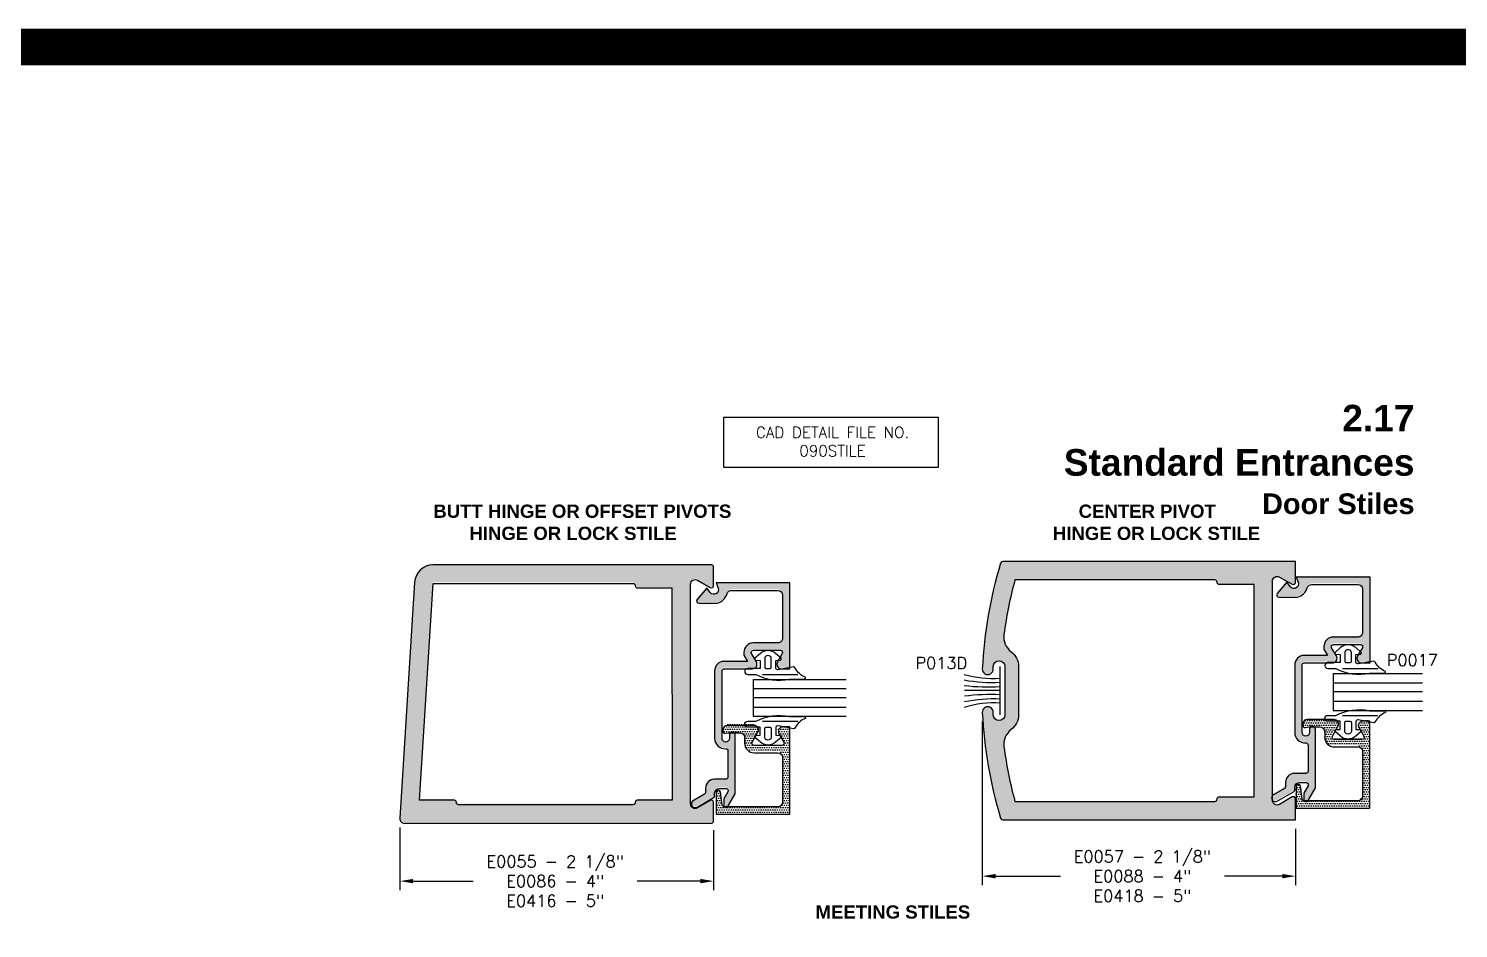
# Model space of a CAD drawing. Extents: x 0 to 130, y 0 to 90.
# Drawn here: x 93.2 to 102.88, y 38.91 to 45 of the extents above; entities that cross this region are included whole.
import ezdxf

# ---------------------------------------------------------------- set-up
doc = ezdxf.new("R2010")
doc.units = 0
doc.header["$MEASUREMENT"] = 0
doc.header["$PDMODE"] = 3
doc.layers.get('DEFPOINTS').update_dxf_attribs({"linetype": 'CONTINUOUS'})
for name, color, linetype in [('R-ANNO-DIMS', 3, 'CONTINUOUS'), ('R-ANNO-TEXT', 6, 'CONTINUOUS'), ('R-DET1', 4, 'CONTINUOUS'), ('R-DET2', 2, 'CONTINUOUS'), ('R-OTLN', 1, 'CONTINUOUS'), ('R-PAT1', 5, 'CONTINUOUS'), ('TITLE', 7, 'CONTINUOUS')]:
    doc.layers.add(name, color=color, linetype=linetype)
doc.styles.get("Standard").update_dxf_attribs({"font": 'simplex'})
doc.dimstyles.new('1X', dxfattribs={"dimscale": 0, "dimtxt": 0.08, "dimasz": 0.09, "dimexe": 0.062, "dimexo": 0.062, "dimgap": 0.045, "dimtad": 0, "dimdec": 4, "dimzin": 4, "dimtxsty": 'STANDARD', "dimcen": 0, "dimazin": 3, "dimtp": 0.02, "dimtfac": 1, "dimtdec": 4, "dimtofl": 0, "dimtmove": 0, "dimatfit": 3, "dimtolj": 1, "dimtzin": 4})
pattern_1 = [(180, (104.8861243699953, 36.9563411973424), (-0.0078125, 0.015625), [0, -0.015625])]
pattern_2 = [(180, (94.49018238505411, 31.89791438324506), (-0.007812500000000002, -0.015625), [0, -0.015625])]

# ---------------------------------------------------------------- blocks, each defined once
blk = doc.blocks.new('*D125')
at = {"layer": 'DEFPOINTS', "color": 0}
for p in [(95.71446079257349, 39.652494461782), (97.8393993457526, 39.634560591782), (97.8393993457526, 39.22710082978422)]:
    blk.add_point(p, dxfattribs=at)
at = {"layer": 'R-ANNO-DIMS', "color": 0}
for p, q in [((95.71446079257349, 39.590494461782), (95.71446079257349, 39.16510082978422)), ((97.8393993457526, 39.572560591782), (97.8393993457526, 39.16510082978422)), ((95.8044607925735, 39.22710082978422), (96.21097313852994, 39.22710082978422)), ((97.7493993457526, 39.22710082978422), (97.3219255194823, 39.22710082978422))]:
    blk.add_line(p, q, dxfattribs=at)
for points in [[(95.8044607925735, 39.24210082978422), (95.8044607925735, 39.21210082978422), (95.71446079257349, 39.22710082978422)], [(97.7493993457526, 39.24210082978422), (97.7493993457526, 39.21210082978422), (97.8393993457526, 39.22710082978422)]]:
    blk.add_solid(points, dxfattribs=at)
at = {"layer": 'R-ANNO-DIMS', "color": 0, "insert": (96.76644932900612, 39.22710082978422), "char_height": 0.08, "attachment_point": 5}
blk.add_mtext('\\A1;E0055 - 2 1/8"\\PE0086 - 4"\\PE0416 - 5"', dxfattribs=at)
blk = doc.blocks.new('*D127')
at = {"layer": 'DEFPOINTS', "color": 0}
for p in [(99.65928296758786, 40.37147196548702), (101.7806779675878, 39.64266796548701), (101.7806779675878, 39.26070995151049)]:
    blk.add_point(p, dxfattribs=at)
at = {"layer": 'R-ANNO-DIMS', "color": 0}
for p, q in [((99.65928296758786, 40.30947196548702), (99.65928296758786, 39.19870995151049)), ((101.7806779675878, 39.58066796548702), (101.7806779675878, 39.19870995151049)), ((99.74928296758786, 39.26070995151049), (100.1882625948545, 39.26070995151049)), ((101.6906779675878, 39.26070995151049), (101.2992149758068, 39.26070995151049))]:
    blk.add_line(p, q, dxfattribs=at)
for points in [[(99.74928296758786, 39.27570995151049), (99.74928296758786, 39.24570995151049), (99.65928296758786, 39.26070995151049)], [(101.6906779675878, 39.27570995151049), (101.6906779675878, 39.24570995151049), (101.7806779675878, 39.26070995151049)]]:
    blk.add_solid(points, dxfattribs=at)
at = {"layer": 'R-ANNO-DIMS', "color": 0, "insert": (100.7437387853307, 39.26070995151049), "char_height": 0.08, "attachment_point": 5}
blk.add_mtext('\\A1;E0057 - 2 1/8"\\PE0088 - 4"\\PE0418 - 5"', dxfattribs=at)

msp = doc.modelspace()

# ---------------------------------------------------------------- hatches: boundary and pattern name
at = {"layer": 'R-PAT1'}
h = msp.add_hatch(dxfattribs=at)
h.set_pattern_fill('DOTS', color=256, scale=0.25, angle=270, style=0)
h.set_pattern_definition([(270, (94.49018238505411, 31.89791438324506), (0.015625, -0.007812500000000003), [0, -0.015625])])
edge = h.paths.add_edge_path(flags=16)
edge.add_line((97.30682024804902, 39.76770387515927), (97.30682024804902, 39.76670397515927))
edge.add_arc((97.29182024804902, 39.76670397515927), 0.01500000000000057, 270, 360, ccw=False)
edge.add_line((97.29182024804902, 39.75170397515927), (96.11081604804902, 39.75170407515927))
edge.add_arc((96.11081604804902, 39.76670407515927), 0.01500000000000012, 180, 270, ccw=False)
edge.add_line((96.09581604804902, 39.76670407515927), (96.09581604804902, 39.76770407515927))
edge.add_arc((96.08081604804902, 39.76770407515927), 0.01500000000000057, 360, 450)
edge.add_line((96.08081604804902, 39.78270407515927), (95.84581604804902, 39.78270407515927))
edge.add_line((95.84581604804902, 39.78270407515927), (95.93762854804902, 41.25170407515927))
edge.add_line((95.93762854804902, 41.25170407515927), (97.29182024804902, 41.25170407515927))
edge.add_arc((97.29182024804902, 41.23670407515927), 0.01499999999999968, 360, 450, ccw=False)
edge.add_line((97.30682024804902, 41.23670407515927), (97.30682024804902, 41.23570407515927))
edge.add_arc((97.32182024804902, 41.23570407515928), 0.01500000000000057, 540, 630)
edge.add_line((97.32182024804902, 41.22070407515928), (97.55488224804903, 41.22070407515928))
edge.add_line((97.55488224804903, 41.22070407515928), (97.55682024804902, 39.78270417515927))
edge.add_line((97.55682024804902, 39.78270417515927), (97.32182024804902, 39.78270387515927))
edge.add_arc((97.32182024804902, 39.76770387515927), 0.01500000000000012, 450, 540)
edge = h.paths.add_edge_path()
edge.add_line((97.72831924804902, 41.27294307515928), (97.81520124804902, 41.22278307515928))
edge.add_arc((97.82281924804903, 41.23570407515928), 0.01499953882624471, 239.4771277513792, 360)
edge.add_line((97.83781878687526, 41.23570407515928), (97.83781924804902, 41.36170407515927))
edge.add_arc((97.82281924804903, 41.36170407515927), 0.01500000000000057, 360, 450)
edge.add_line((97.82281924804903, 41.37670407515927), (95.93762874804904, 41.37670407515927))
edge.add_arc((95.93762874804902, 41.25170407515927), 0.125, 450.0000000000008, 536.4237960050111)
edge.add_line((95.8128721579958, 41.25950107703753), (95.71288069804903, 39.65963781515927))
edge.add_arc((95.7438203300054, 39.65770407515927), 0.03100000283845855, 536.4236416395056, 630.0000273207537)
edge.add_line((95.74382034478737, 39.62670407232082), (97.82281924804903, 39.62670394198017))
edge.add_arc((97.82281924804903, 39.64170394515927), 0.01500000317910022, 270, 360)
edge.add_line((97.83781925122813, 39.64170394515927), (97.83781924804903, 39.76770527515927))
edge.add_arc((97.82281924804903, 39.76770527515927), 0.01500000000000057, 360, 480.5215142842665)
edge.add_line((97.81520132007856, 39.78062685298231), (97.7283192859452, 39.73046630952136))
edge.add_arc((97.71281924804902, 39.75731307515927), 0.03100000000000029, 180, 300.00008087717924, ccw=False)
edge.add_line((97.68181924804902, 39.75731307515927), (97.68181906403345, 41.24609607515927))
edge.add_arc((97.71281924804902, 41.24609607515927), 0.03100018401558025, 60.00019635949661, 180.0000000000033, ccw=False)
h = msp.add_hatch(dxfattribs=at)
h.set_pattern_fill('DOTS', color=256, scale=0.25, style=0)
h.set_pattern_definition([(0, (96.29385123720246, 35.68090792882032), (0.0078125, 0.015625), [0, -0.015625])])
edge = h.paths.add_edge_path()
edge.add_arc((101.7656779675878, 39.78416776890167), 0.01499999999999702, 359.9999999999966, 480.0007277808227)
edge.add_line((101.7581778025824, 39.7971580546911), (101.6711778755806, 39.74692892826416))
edge.add_arc((101.6556779675878, 39.77377576890168), 0.03099999999999921, 180, 299.99980364050685, ccw=False)
edge.add_line((101.6246779675879, 39.77377576890168), (101.6246779675879, 40.51766676890168))
edge.add_line((101.6246779675879, 40.51766676890168), (101.6246677835723, 41.26028076890168))
edge.add_arc((101.6556679675879, 41.26028076890168), 0.03100018401558025, 60.00019635949673, 180.0000000000033, ccw=False)
edge.add_line((101.6711679675878, 41.28712776890168), (101.7581779675878, 41.23817676890168))
edge.add_arc((101.7656779675878, 41.25116676890168), 0.0149996699963703, 239.9992722191722, 360)
edge.add_line((101.7806776375842, 41.25116676890168), (101.7806779675878, 41.39266776890167))
edge.add_line((101.7806779675878, 41.39266776890168), (99.79724096758784, 41.39266796548702))
edge.add_arc((99.79724096758785, 41.37766796548702), 0.01499999999999702, 90.00000000000337, 163.2575835362177)
edge.add_arc((102.6556464530573, 40.51767673589917), 2.999973506459001, 163.2553630678329, 177.1718103357144)
edge.add_arc((99.69647796758785, 40.66386296548702), 0.03719633983337486, 177.1707481326785, 360.001540416175)
edge.add_line((99.73367430740778, 40.66386396552304), (99.73367196758784, 40.68166796548702))
edge.add_arc((99.77267196758784, 40.68166796548702), 0.03900000000000148, 0, 180, ccw=False)
edge.add_line((99.81167196758784, 40.68166796548702), (99.81167096758784, 40.35366796548702))
edge.add_arc((99.77267196758785, 40.35366796548702), 0.03899900000000045, -180, 0, ccw=False)
edge.add_line((99.73367296758785, 40.35366796548702), (99.73367296758786, 40.37147196548702))
edge.add_arc((99.69647796758785, 40.37147196548702), 0.03719499999999965, 0, 182.8277133821911)
edge.add_arc((102.6555205177308, 40.517632691461), 2.999845126385714, 182.8278027541062, 196.7448451747352)
edge.add_arc((99.79724096758785, 39.65766796548702), 0.01499985123259668, 196.7424164637867, 269.9999999999966)
edge.add_line((99.79724096758785, 39.64266811425442), (101.7806779675878, 39.64266796548701))
edge.add_line((101.7806779675878, 39.64266796548701), (101.7806779675878, 39.78416776890167))
edge = h.paths.add_edge_path(flags=16)
edge.add_line((101.2645382519724, 39.79866726890168), (101.4996769675878, 39.79866726890168))
edge.add_line((101.4996769675878, 39.79866726890168), (101.4996769675878, 41.23666676890169))
edge.add_line((101.4996769675878, 41.23666676890168), (101.2646789675879, 41.23666776890168))
edge.add_arc((101.2646789675879, 41.25166776890168), 0.01500000000000057, 180.0000000000068, 270.00000000000335, ccw=False)
edge.add_arc((101.2346562100134, 41.2526142414703), 0.01505254315604164, 356.3949825433462, 449.917182258775)
edge.add_line((101.2346779675879, 41.26766676890168), (99.88022150803997, 41.26766696548702))
edge.add_arc((102.6556023483185, 40.51768340720891), 2.874928546289959, 164.8782893011662, 172.3967651904897)
edge.add_arc((99.92985096758785, 40.88153296548702), 0.1249999852879998, 172.3967846471184, 233.0790402872731)
edge.add_arc((99.7796628868652, 40.68166282395883), 0.1250090807409996, 0.000981532913385763, 53.07648676968438, ccw=False)
edge.add_line((99.90467196758784, 40.68166496548702), (99.90467161848336, 40.35366796548702))
edge.add_arc((99.77967196758786, 40.35366796548702), 0.1249996508955125, 306.92160150869324, 359.9999999999992, ccw=False)
edge.add_arc((99.92985396507909, 40.15380156729292), 0.1250027680879235, 126.9216731330814, 187.6033069822302)
edge.add_arc((102.655607319305, 40.51765369350124), 2.874933625004138, 187.603284317058, 195.121748784402)
edge.add_line((99.88022207469804, 39.76766696548702), (101.2346779675879, 39.76766746890168))
edge.add_arc((101.2346779675879, 39.78266746890168), 0.01500000000000057, 270, 360)
edge.add_arc((101.2647001064965, 39.78361589506177), 0.01505204868352594, 90.0804655015105, 183.6125871828635, ccw=False)
h = msp.add_hatch(dxfattribs=at)
h.set_pattern_fill('DOTS', color=256, scale=0.25, style=0)
h.set_pattern_definition(pattern_1)
edge = h.paths.add_edge_path()
edge.add_arc((101.8937316754708, 40.26329855071967), 0.01999999999999966, 457.4232191139223, 540.0000000000013)
edge.add_line((101.8737316754709, 40.26329855071967), (101.8737318754709, 40.24129955071967))
edge.add_arc((101.8487318754708, 40.24129955071967), 0.02499999999999858, 180.0022918311794, 360, ccw=False)
edge.add_line((101.8237318754909, 40.24129855071967), (101.8237317754708, 40.47171825071967))
edge.add_line((101.8237317754708, 40.47171825071967), (101.8237315754708, 40.69821585071967))
edge.add_arc((101.8387315754708, 40.69821585071967), 0.01500000000000057, 450, 540, ccw=False)
edge.add_line((101.8387315754708, 40.71321585071967), (102.0292375754708, 40.71321733990935))
edge.add_arc((102.0292375754708, 40.74421735071967), 0.03100001081032078, 270, 389.9999884644394)
edge.add_line((102.0560843754708, 40.75971735071967), (102.0237526754708, 40.81571585071967))
edge.add_arc((102.0367429754708, 40.82321585071967), 0.01499992980283587, 90, 210.0001548077444, ccw=False)
edge.add_line((102.0367429754708, 40.8382157805225), (102.2187317154709, 40.83821585071966))
edge.add_arc((102.2187317154709, 40.82321585071967), 0.01500000000000012, 329.99994068583925, 450, ccw=False)
edge.add_line((102.2317220887634, 40.81571583727168), (102.1993907432303, 40.75971740397478))
edge.add_arc((102.2262376154709, 40.74421735071967), 0.03100010000000041, 509.9999930530543, 630)
edge.add_line((102.2262376154709, 40.71321725071967), (102.2837317754709, 40.71321905071967))
edge.add_line((102.2837317754708, 40.71321905071967), (102.2837317754708, 41.29421655071967))
edge.add_line((102.2837317754708, 41.29421655071967), (101.7837317754708, 41.29421655071967))
edge.add_line((101.7837317754708, 41.29421655071967), (101.7975177754708, 41.25972358071967))
edge.add_arc((101.7687316754708, 41.24821893071967), 0.03099994394886189, 217.4749083480024, 381.78460924861974, ccw=False)
edge.add_line((101.7441295042854, 41.22935813280984), (101.7201042754708, 41.26031152071967))
edge.add_line((101.7201042754708, 41.26031152071967), (101.6551170016279, 41.18286102876715))
edge.add_arc((101.6666067754709, 41.17321815071967), 0.0150000000000003, 499.9946948706503, 630)
edge.add_line((101.6666067754709, 41.15821815071967), (101.7921723890137, 41.15822149872378))
edge.add_arc((101.7687317637334, 41.24821877376142), 0.09299985176187059, 284.5988618965193, 343.6051380217338)
edge.add_arc((101.8876896754709, 41.21321908071967), 0.03100000016532889, 450, 523.6050192300917, ccw=False)
edge.add_line((101.8876896754709, 41.244219080885), (102.2027319254709, 41.24421908071967))
edge.add_arc((102.2027319254708, 41.21321908071967), 0.03099999999999969, 360.0000184825094, 450, ccw=False)
edge.add_line((102.2337319254708, 41.21321909071967), (102.2337319254708, 40.91921655071967))
edge.add_arc((102.2027319254708, 40.91921655071967), 0.03100000000000058, 269.9999630349812, 360, ccw=False)
edge.add_line((102.2027319054708, 40.88821655071968), (102.0367429754708, 40.88821584692675))
edge.add_arc((102.0367429754708, 40.82321585071967), 0.06499999620707664, 450.0000000000016, 540.2454029956555)
edge.add_line((101.9717435754709, 40.82293745071967), (101.9717429754709, 40.80579795071966))
edge.add_line((101.9717429754708, 40.80579795071966), (101.9963264754709, 40.76321835071967))
edge.add_line((101.9963264754709, 40.76321835071967), (101.8387318754709, 40.76321585071967))
edge.add_arc((101.8387318754709, 40.69821585071967), 0.06499999999999995, 450.0000000000016, 540)
edge.add_line((101.7737318754708, 40.69821585071967), (101.773731460512, 40.24129955071967))
edge.add_arc((101.8437316754708, 40.24129955071967), 0.07000021495888298, 180.0000000000004, 273.372319723711)
edge.add_arc((101.8487286865037, 40.15644317448753), 0.01500316588895599, 360.005255710304, 453.35993740398226, ccw=False)
edge.add_line((101.8637318523295, 40.15644455071967), (101.8637317754708, 39.97921755071967))
edge.add_arc((101.8487318754708, 39.97921755071967), 0.0149998999999994, 270, 360, ccw=False)
edge.add_line((101.8487318754708, 39.96421765071967), (101.7737317754708, 39.96421855071967))
edge.add_arc((101.7737317754708, 39.90221855071967), 0.06199999999999983, 450.0000000000016, 540)
edge.add_line((101.7117317754709, 39.90221855071967), (101.7117316754709, 39.87516055071967))
edge.add_arc((101.6967316754708, 39.87516055071967), 0.01500000000000057, 300.0007277808302, 360, ccw=False)
edge.add_line((101.7042318404763, 39.86217026493024), (101.629349451527, 39.81893624193005))
edge.add_arc((101.6417317754708, 39.79721855071967), 0.02499960115201775, 479.6895913246436, 660.3387913391537)
edge.add_line((101.6543593754708, 39.77564255071967), (101.7662318404763, 39.84022826493023))
edge.add_arc((101.7587316754708, 39.85321855071967), 0.0150000000000004, 300.0007277808302, 360)
edge.add_line((101.7737316754708, 39.85321855071967), (101.7737316754708, 39.87121655071967))
edge.add_arc((101.8047316754708, 39.87121655071967), 0.03100000000000058, 450, 540, ccw=False)
edge.add_line((101.8047316754708, 39.90221655071967), (101.8507309754709, 39.90221455071967))
edge.add_arc((101.8507309754709, 39.88721555071967), 0.01499899999999954, 330.0002271632789, 450, ccw=False)
edge.add_line((101.8637205202357, 39.87971610221987), (101.8357317754708, 39.83123455071967))
edge.add_line((101.8357317754708, 39.83123455071967), (101.8357316590655, 39.78721655071968))
edge.add_arc((101.8507316754709, 39.78721655071967), 0.01500001640532389, 540, 690.0000361788711)
edge.add_line((101.8637220754708, 39.77971655071967), (101.9137313754708, 39.86633755071966))
edge.add_line((101.9137313754708, 39.86633755071966), (101.9137312945475, 40.26329855071967))
edge.add_arc((101.8937316754708, 40.26329855071967), 0.0199996190766214, 359.9999999999975, 457.42321911392)
h = msp.add_hatch(dxfattribs=at)
h.set_pattern_fill('DOTS', color=256, scale=0.25, angle=180, style=0)
h.set_pattern_definition(pattern_2)
edge = h.paths.add_edge_path()
edge.add_arc((97.96481914804903, 40.22339307515928), 0.01999999999999966, 457.4232191139223, 540.0000000000013)
edge.add_line((97.94481914804902, 40.22339307515927), (97.94481934804902, 40.20139407515927))
edge.add_arc((97.91981934804903, 40.20139407515927), 0.02499999999999858, 180.0022918311794, 360, ccw=False)
edge.add_line((97.89481934806902, 40.20139307515927), (97.89481924804902, 40.43181277515927))
edge.add_line((97.89481924804903, 40.43181277515927), (97.89481904804903, 40.65831037515927))
edge.add_arc((97.90981904804903, 40.65831037515927), 0.01500000000000057, 450, 540, ccw=False)
edge.add_line((97.90981904804903, 40.67331037515928), (98.10032504804903, 40.67331186434895))
edge.add_arc((98.10032504804903, 40.70431187515928), 0.03100001081032078, 270, 389.9999884644394)
edge.add_line((98.12717184804902, 40.71981187515927), (98.09484014804902, 40.77581037515927))
edge.add_arc((98.10783044804901, 40.78331037515927), 0.01499992980283587, 90, 210.0001548077444, ccw=False)
edge.add_line((98.10783044804901, 40.79831030496211), (98.28981918804902, 40.79831037515928))
edge.add_arc((98.28981918804902, 40.78331037515927), 0.01500000000000012, 329.99994068583925, 450, ccw=False)
edge.add_line((98.30280956134158, 40.77581036171128), (98.2704782158085, 40.71981192841437))
edge.add_arc((98.29732508804902, 40.70431187515928), 0.03100010000000041, 509.9999930530543, 630)
edge.add_line((98.29732508804902, 40.67331177515928), (98.35481924804903, 40.67331357515928))
edge.add_line((98.35481924804903, 40.67331357515927), (98.35481924804903, 41.25431107515926))
edge.add_line((98.35481924804903, 41.25431107515927), (97.85481924804903, 41.25431107515927))
edge.add_line((97.85481924804903, 41.25431107515927), (97.86860524804902, 41.21981810515928))
edge.add_arc((97.83981914804902, 41.20831345515927), 0.03099994394886189, 217.4749083480024, 381.78460924861974, ccw=False)
edge.add_line((97.81521697686361, 41.18945265724943), (97.79119174804903, 41.22040604515927))
edge.add_line((97.79119174804902, 41.22040604515927), (97.7262044742061, 41.14295555320675))
edge.add_arc((97.73769424804902, 41.13331267515927), 0.0150000000000003, 499.9946948706503, 630)
edge.add_line((97.73769424804902, 41.11831267515927), (97.86325986159186, 41.11831602316339))
edge.add_arc((97.83981923631156, 41.20831329820102), 0.09299985176187059, 284.5988618965193, 343.6051380217338)
edge.add_arc((97.95877714804902, 41.17331360515927), 0.03100000016532889, 450, 523.6050192300917, ccw=False)
edge.add_line((97.95877714804902, 41.2043136053246), (98.27381939804903, 41.20431360515927))
edge.add_arc((98.27381939804903, 41.17331360515927), 0.03099999999999969, 360.0000184825094, 450, ccw=False)
edge.add_line((98.30481939804902, 41.17331361515927), (98.30481939804902, 40.87931107515927))
edge.add_arc((98.27381939804903, 40.87931107515927), 0.03100000000000058, 269.9999630349812, 360, ccw=False)
edge.add_line((98.27381937804901, 40.84831107515927), (98.10783044804901, 40.84831037136635))
edge.add_arc((98.10783044804901, 40.78331037515927), 0.06499999620707664, 450.0000000000016, 540.2454029956555)
edge.add_line((98.04283104804902, 40.78303197515928), (98.04283044804903, 40.76589247515928))
edge.add_line((98.04283044804902, 40.76589247515928), (98.06741394804902, 40.72331287515928))
edge.add_line((98.06741394804902, 40.72331287515927), (97.90981934804903, 40.72331037515927))
edge.add_arc((97.90981934804903, 40.65831037515927), 0.06499999999999995, 450.0000000000016, 540)
edge.add_line((97.84481934804901, 40.65831037515927), (97.84481893309012, 40.20139407515927))
edge.add_arc((97.91481914804902, 40.20139407515927), 0.07000021495888298, 180.0000000000004, 273.372319723711)
edge.add_arc((97.91981615908183, 40.11653769892713), 0.01500316588895599, 360.005255710304, 453.35993740398226, ccw=False)
edge.add_line((97.93481932490766, 40.11653907515927), (97.93481924804901, 39.93931207515927))
edge.add_arc((97.91981934804903, 39.93931207515927), 0.0149998999999994, 270, 360, ccw=False)
edge.add_line((97.91981934804903, 39.92431217515927), (97.84481924804902, 39.92431307515928))
edge.add_arc((97.84481924804902, 39.86231307515928), 0.06199999999999983, 450.0000000000016, 540)
edge.add_line((97.78281924804902, 39.86231307515928), (97.78281914804903, 39.83525507515928))
edge.add_arc((97.76781914804903, 39.83525507515927), 0.01500000000000057, 300.0007277808302, 360, ccw=False)
edge.add_line((97.77531931305447, 39.82226478936984), (97.70043692410518, 39.77903076636965))
edge.add_arc((97.71281924804902, 39.75731307515927), 0.02499960115201775, 479.6895913246436, 660.3387913391537)
edge.add_line((97.72544684804902, 39.73573707515928), (97.83731931305446, 39.80032278936984))
edge.add_arc((97.82981914804903, 39.81331307515927), 0.0150000000000004, 300.0007277808302, 360)
edge.add_line((97.84481914804903, 39.81331307515927), (97.84481914804903, 39.83131107515928))
edge.add_arc((97.87581914804902, 39.83131107515928), 0.03100000000000058, 450, 540, ccw=False)
edge.add_line((97.87581914804902, 39.86231107515927), (97.92181844804902, 39.86230907515927))
edge.add_arc((97.92181844804902, 39.84731007515927), 0.01499899999999954, 330.00022716327885, 450, ccw=False)
edge.add_line((97.9348079928139, 39.83981062665948), (97.90681924804902, 39.79132907515927))
edge.add_line((97.90681924804903, 39.79132907515927), (97.90681913164372, 39.74731107515927))
edge.add_arc((97.92181914804902, 39.74731107515927), 0.01500001640532389, 540, 690.0000361788711)
edge.add_line((97.93480954804903, 39.73981107515927), (97.98481884804903, 39.82643207515927))
edge.add_line((97.98481884804903, 39.82643207515927), (97.98481876712566, 40.22339307515928))
edge.add_arc((97.96481914804903, 40.22339307515928), 0.0199996190766214, 359.9999999999975, 457.42321911392)
h = msp.add_hatch(dxfattribs=at)
h.set_pattern_fill('DOTS', color=256, scale=0.25, angle=180, style=0)
h.set_pattern_definition(pattern_2)
edge = h.paths.add_edge_path()
edge.add_line((97.89496564804902, 39.75117907515927), (97.88444824604039, 39.83683506263446))
edge.add_arc((97.86956014804903, 39.83500707515927), 0.01499990000000072, 366.9998441811607, 540)
edge.add_line((97.85456024804903, 39.83500707515927), (97.85456034804902, 39.68800807515927))
edge.add_line((97.85456034804902, 39.68800807515927), (98.35456032544901, 39.68800807515927))
edge.add_line((98.35456032544903, 39.68800807515927), (98.35456032544903, 40.27900747515928))
edge.add_line((98.35456032544903, 40.27900747515928), (98.30725378804902, 40.27900906864909))
edge.add_arc((98.30725378804902, 40.24800907515927), 0.03099999348981219, 450, 570.000006946947)
edge.add_line((98.28040700804902, 40.23250907515927), (98.31273875804902, 40.17650707515926))
edge.add_arc((98.29974836804902, 40.16900707515927), 0.01500000774506842, 270.00003819718336, 389.9999829196895, ccw=False)
edge.add_line((98.29974837804903, 40.15400706741421), (98.11259884804903, 40.15400707515928))
edge.add_arc((98.11259884804903, 40.16900707515927), 0.01500000000000012, 150.0000361788685, 270, ccw=False)
edge.add_line((98.09960846225646, 40.17650706695662), (98.13771365208346, 40.24250713056642))
edge.add_arc((98.11086694804902, 40.25800747515927), 0.03100010000000078, 329.9993712869305, 450)
edge.add_line((98.11086694804902, 40.28900757515927), (97.93056054804902, 40.28900747515927))
edge.add_arc((97.93056054804902, 40.25800747515927), 0.03100000000000014, 450, 540)
edge.add_line((97.89956054804902, 40.25800747515927), (97.89956043390484, 40.25062207515927))
edge.add_arc((97.91456024804901, 40.25062207515927), 0.01499981414418095, 180.0000000000034, 278.0502612881459)
edge.add_line((97.91666084804902, 40.23577007515928), (97.93956034804901, 40.23900607515928))
edge.add_line((97.93956034804901, 40.23900607515927), (98.01659914804901, 40.23900807515928))
edge.add_arc((98.01659914804902, 40.20800807515927), 0.03099999999999925, 359.9999999999992, 450, ccw=False)
edge.add_line((98.04759914804902, 40.20800807515927), (98.04759895342336, 40.16919607572518))
edge.add_arc((98.11259884804903, 40.16900707515927), 0.06500016940408705, 539.8334012032434, 630.1308104447163)
edge.add_line((98.11274724804903, 40.10400707515927), (98.27356047804903, 40.10400607515928))
edge.add_arc((98.27356047804902, 40.07300607515927), 0.03099999999999925, 359.9999999999992, 450, ccw=False)
edge.add_line((98.30456047804901, 40.07300607515927), (98.30456047804901, 39.76900907515927))
edge.add_arc((98.27356047804902, 39.76900907515927), 0.03100000000000058, 270, 360, ccw=False)
edge.add_line((98.27356047804902, 39.73800907515927), (97.90985384804902, 39.73800607515927))
edge.add_arc((97.90985384804902, 39.75300607515928), 0.01500000000000012, 186.9998441811619, 270, ccw=False)
h = msp.add_hatch(dxfattribs=at)
h.set_pattern_fill('DOTS', color=256, scale=0.25, style=0)
h.set_pattern_definition(pattern_1)
edge = h.paths.add_edge_path()
edge.add_line((101.8238781754709, 39.79108455071967), (101.8133607734622, 39.87674053819487))
edge.add_arc((101.7984726754708, 39.87491255071967), 0.01499990000000072, 366.9998441811607, 540)
edge.add_line((101.7834727754709, 39.87491255071967), (101.7834728754708, 39.72791355071968))
edge.add_line((101.7834728754708, 39.72791355071967), (102.2834728528708, 39.72791355071967))
edge.add_line((102.2834728528708, 39.72791355071967), (102.2834728528708, 40.31891295071966))
edge.add_line((102.2834728528708, 40.31891295071966), (102.2361663154709, 40.31891454420948))
edge.add_arc((102.2361663154709, 40.28791455071967), 0.03099999348981219, 450, 570.000006946947)
edge.add_line((102.2093195354709, 40.27241455071967), (102.2416512854709, 40.21641255071967))
edge.add_arc((102.2286608954709, 40.20891255071967), 0.01500000774506842, 270.00003819718336, 389.9999829196895, ccw=False)
edge.add_line((102.2286609054708, 40.1939125429746), (102.0415113754708, 40.19391255071967))
edge.add_arc((102.0415113754708, 40.20891255071967), 0.01500000000000012, 150.0000361788685, 270, ccw=False)
edge.add_line((102.0285209896783, 40.21641254251701), (102.0666261795053, 40.28241260612681))
edge.add_arc((102.0397794754709, 40.29791295071967), 0.03100010000000078, 329.9993712869305, 450)
edge.add_line((102.0397794754709, 40.32891305071967), (101.8594730754708, 40.32891295071967))
edge.add_arc((101.8594730754708, 40.29791295071967), 0.03100000000000014, 450, 540)
edge.add_line((101.8284730754709, 40.29791295071967), (101.8284729613267, 40.29052755071967))
edge.add_arc((101.8434727754708, 40.29052755071967), 0.01499981414418095, 180.0000000000034, 278.0502612881459)
edge.add_line((101.8455733754708, 40.27567555071967), (101.8684728754708, 40.27891155071967))
edge.add_line((101.8684728754708, 40.27891155071967), (101.9455116754708, 40.27891355071966))
edge.add_arc((101.9455116754709, 40.24791355071967), 0.03099999999999925, 359.9999999999992, 450, ccw=False)
edge.add_line((101.9765116754708, 40.24791355071967), (101.9765114808452, 40.20910155128558))
edge.add_arc((102.0415113754708, 40.20891255071967), 0.06500016940408705, 539.8334012032434, 630.1308104447163)
edge.add_line((102.0416597754708, 40.14391255071967), (102.2024730054708, 40.14391155071967))
edge.add_arc((102.2024730054708, 40.11291155071967), 0.03099999999999925, 359.9999999999992, 450, ccw=False)
edge.add_line((102.2334730054708, 40.11291155071967), (102.2334730054708, 39.80891455071967))
edge.add_arc((102.2024730054708, 39.80891455071966), 0.03100000000000058, 270, 360, ccw=False)
edge.add_line((102.2024730054708, 39.77791455071967), (101.8387663754709, 39.77791155071967))
edge.add_arc((101.8387663754709, 39.79291155071967), 0.01500000000000012, 186.9998441811619, 270, ccw=False)

# ---------------------------------------------------------------- linework, layer by layer
at = {"layer": 'R-ANNO-TEXT'}
msp.add_lwpolyline([(97.90835400959122, 42.37093124502209), (99.35983395258646, 42.37093124502209), (99.35983395258646, 42.02886840551815), (97.90835400959122, 42.02886840551815)], close=True, dxfattribs=at)
at = {"layer": 'R-DET1'}
for points in [[(101.892727820781, 40.27598757507321, 0.3767558748450491), (101.8753117699953, 40.25615519734239), (101.8753119699953, 40.23415619734239, -0.9999800002000091), (101.8253119700153, 40.2341551973424), (101.8253118699953, 40.46457489734239), (101.8253116699953, 40.6910724973424, -0.414213562373095), (101.8403116699953, 40.7060724973424), (102.0308176699953, 40.70607398653208, 0.5773502020784552), (102.0576644699953, 40.7525739973424), (102.0253327699953, 40.8085724973424, -0.5773511698249313), (102.0383230699953, 40.83107242714523), (102.2203118099953, 40.8310724973424, -0.57735061426548), (102.2333021832879, 40.8085724838944), (102.2009708377548, 40.7525740505975, 0.5773503096053207), (102.2278177099953, 40.70607389734239), (102.2853118699953, 40.7060756973424), (102.2853118699953, 41.28707319734239), (101.7853118699953, 41.28707319734239), (101.7990978699953, 41.25258022734239, -0.871661996115411), (101.7457095988099, 41.22221477943256), (101.7216843699953, 41.25316816734239), (101.6566970961524, 41.17571767538988, 0.6371028040913633), (101.6681868699953, 41.1510747973424), (101.7937524835382, 41.15107814534652, 0.2633073115942851), (101.8595302699953, 41.2148257073424, -0.33268004853194), (101.8892697699953, 41.23707572750772), (102.2043120199953, 41.23707572734239, -0.4142134678914144), (102.2353120199953, 41.2060757373424), (102.2353120199953, 40.91207319734239, -0.414213751336475), (102.2043119999953, 40.8810731973424), (102.0383230699953, 40.88107249354947, 0.4154686075962968), (101.9733236699953, 40.8157940973424), (101.9733230699953, 40.79865459734239), (101.9979065699953, 40.7560749973424), (101.8403119699953, 40.75607249734239, 0.414213562373095), (101.7753119699953, 40.6910724973424), (101.7753115550364, 40.23415619734239, 0.4315596713057824), (101.8494294699953, 40.16427719734239, -0.4314683805151897), (101.865311946854, 40.1493011973424), (101.8653118699953, 39.97207419734239, -0.414213562373095), (101.8503119699953, 39.95707429734239), (101.7753118699953, 39.9570751973424, 0.414213562373095), (101.7133118699953, 39.89507519734239), (101.7133117699953, 39.8680171973424, -0.2679457888973785), (101.7058119350008, 39.85502691155297), (101.6309295460515, 39.81179288855278, 1.005681447737971), (101.6559394699953, 39.76849919734239), (101.7678119350008, 39.83308491155296, 0.2679457888973763), (101.7753117699953, 39.84607519734239), (101.7753117699953, 39.86407319734239, -0.414213562373095), (101.8063117699953, 39.8950731973424), (101.8523110699953, 39.8950711973424, -0.5773489476079768), (101.8653006147602, 39.8725727488426), (101.8373118699953, 39.8240911973424), (101.83731175359, 39.7800731973424, 0.7673272387856588), (101.8653021699953, 39.7725731973424), (101.9153114699953, 39.85919419734239), (101.9153113890719, 40.25615519734239, 0.4526903691078097), (101.8927278699953, 40.2759871973424)], [(97.96381529335916, 40.23608209951281, 0.3767558748450491), (97.94639924257349, 40.216249721782), (97.9463994425735, 40.194250721782, -0.9999800002000091), (97.89639944259349, 40.194249721782), (97.89639934257349, 40.424669421782), (97.8963991425735, 40.651167021782, -0.414213562373095), (97.91139914257349, 40.666167021782), (98.10190514257349, 40.66616851097168, 0.5773502020784552), (98.1287519425735, 40.712668521782), (98.09642024257349, 40.768667021782, -0.5773511698249313), (98.1094105425735, 40.79116695158483), (98.2913992825735, 40.791167021782, -0.57735061426548), (98.30438965586605, 40.76866700833401), (98.27205831033297, 40.7126685750371, 0.5773503096053207), (98.29890518257349, 40.666168421782), (98.3563993425735, 40.666170221782), (98.3563993425735, 41.247167721782), (97.8563993425735, 41.247167721782), (97.87018534257349, 41.212674751782, -0.871661996115411), (97.81679707138807, 41.18230930387216), (97.7927718425735, 41.213262691782), (97.72778456873057, 41.13581219982947, 0.6371028040913633), (97.7392743425735, 41.111169321782), (97.86483995611633, 41.11117266978611, 0.2633073115942851), (97.9306177425735, 41.174920231782, -0.33268004853194), (97.9603572425735, 41.19717025194733), (98.27539949257348, 41.197170251782, -0.4142134678914144), (98.30639949257349, 41.166170261782), (98.30639949257349, 40.872167721782, -0.414213751336475), (98.2753994725735, 40.841167721782), (98.1094105425735, 40.84116701798908, 0.4154686075962968), (98.0444111425735, 40.775888621782), (98.0444105425735, 40.758749121782), (98.0689940425735, 40.716169521782), (97.9113994425735, 40.716167021782, 0.414213562373095), (97.8463994425735, 40.651167021782), (97.84639902761461, 40.194250721782, 0.4315596713057824), (97.9205169425735, 40.124371721782, -0.4314683805151897), (97.93639941943215, 40.109395721782), (97.9363993425735, 39.932168721782, -0.414213562373095), (97.92139944257349, 39.917168821782), (97.84639934257349, 39.917169721782, 0.414213562373095), (97.7843993425735, 39.855169721782), (97.7843992425735, 39.828111721782, -0.2679457888973785), (97.77689940757894, 39.81512143599257), (97.70201701862965, 39.77188741299238, 1.005681447737971), (97.7270269425735, 39.728593721782), (97.83889940757894, 39.79317943599257, 0.2679457888973763), (97.8463992425735, 39.806169721782), (97.84639924257348, 39.824167721782, -0.414213562373095), (97.87739924257349, 39.855167721782), (97.9233985425735, 39.855165721782, -0.5773489476079768), (97.93638808733837, 39.8326672732822), (97.90839934257349, 39.78418572178199), (97.90839922616817, 39.740167721782, 0.7673272387856588), (97.93638964257349, 39.732667721782), (97.98639894257349, 39.819288721782), (97.98639886165012, 40.216249721782, 0.4526903691078097), (97.9638153425735, 40.236081721782)], [(101.8254582699953, 39.7839411973424), (101.8149408679867, 39.86959718481759, 0.9407073484462662), (101.7850528699953, 39.8677691973424), (101.7850529699953, 39.7207701973424), (102.2850529473953, 39.7207701973424), (102.2850529473953, 40.31176959734239), (102.2377464099953, 40.31177119083221, 0.577350309605322), (102.2108996299953, 40.2652711973424), (102.2432313799953, 40.20926919734239, -0.5773499475982407), (102.2302409999953, 40.18676918959733), (102.0430914699953, 40.18676919734239, -0.5773500587095053), (102.0301010842028, 40.20926918913974), (102.0682062740298, 40.27526925274955, 0.5773539268997977), (102.0413595699953, 40.3217696973424), (101.8610531699953, 40.3217695973424, 0.414213562373095), (101.8300531699953, 40.2907695973424), (101.8300530558511, 40.2833841973424, 0.4559911351790257), (101.8471534699953, 40.2685321973424), (101.8700529699953, 40.2717681973424), (101.9470917699953, 40.27177019734239, -0.414213562373095), (101.9780917699953, 40.2407701973424), (101.9780915753697, 40.20195819790831, 0.4157347223605669), (102.0432398699953, 40.1367691973424), (102.2040530999953, 40.13676819734239, -0.414213562373095), (102.2350530999953, 40.1057681973424), (102.2350530999953, 39.80177119734239, -0.414213562373095), (102.2040530999953, 39.7707711973424), (101.8403464699953, 39.77076819734239, -0.3788668861742499), (101.8254582727493, 39.78394019768054)], [(97.8965457425735, 39.744035721782), (97.88602834056486, 39.82969170925719, 0.9407073484462662), (97.8561403425735, 39.82786372178199), (97.85614044257349, 39.680864721782), (98.35614041997349, 39.680864721782), (98.35614041997349, 40.271864121782), (98.3088338825735, 40.27186571527182, 0.577350309605322), (98.2819871025735, 40.225365721782), (98.31431885257349, 40.169363721782, -0.5773499475982407), (98.3013284725735, 40.14686371403693), (98.11417894257349, 40.146863721782, -0.5773500587095053), (98.10118855678093, 40.16936371357934), (98.13929374660793, 40.23536377718915, 0.5773539268997977), (98.11244704257349, 40.281864221782), (97.9321406425735, 40.281864121782, 0.414213562373095), (97.9011406425735, 40.250864121782), (97.90114052842931, 40.243478721782, 0.4559911351790257), (97.91824094257349, 40.228626721782), (97.9411404425735, 40.231862721782), (98.0181792425735, 40.231864721782, -0.414213562373095), (98.0491792425735, 40.200864721782), (98.04917904794785, 40.16205272234791, 0.4157347223605669), (98.11432734257349, 40.096863721782), (98.27514057257349, 40.096862721782, -0.414213562373095), (98.3061405725735, 40.065862721782), (98.3061405725735, 39.761865721782, -0.414213562373095), (98.27514057257349, 39.730865721782), (97.9114339425735, 39.730862721782, -0.3788668861742499), (97.89654574532747, 39.74403472212013)]]:
    msp.add_lwpolyline(points, format="xyb", dxfattribs=at)
at = {"layer": 'R-DET2'}
for p, q in [((99.77967196758784, 40.35366596548702), (99.77967196758784, 40.68166596548702)), ((98.10626988127349, 40.594017171782), (98.10626988127349, 40.344017171782)), ((98.10626988127349, 40.594017171782), (98.73784638938984, 40.59401684796279)), ((98.10626988127349, 40.531517171782), (98.73784638938984, 40.53151681088126)), ((99.77967196758784, 40.51766596548702), (99.53767213437582, 40.51766596403762)), ((98.73784638938984, 40.4690168910814), (98.10626988127349, 40.469017171782)), ((98.10626988127349, 40.406517171782), (98.73784638938984, 40.40651681088126)), ((98.10626988127349, 40.344017171782), (98.73784638938984, 40.34401684796279))]:
    msp.add_line(p, q, dxfattribs=at)
at = {"layer": 'R-DET2', "linetype": 'CONTINUOUS'}
for p, q in [((102.0351824086953, 40.63392264734239), (102.0351824086953, 40.38392264734239)), ((102.0351824086953, 40.63392264734239), (102.6406925110237, 40.63392233688785)), ((102.0351824086953, 40.57142264734239), (102.6406925110237, 40.57142230133674)), ((102.6406925110237, 40.50892237822687), (102.0351824086953, 40.50892264734239)), ((102.0351824086953, 40.44642264734239), (102.6406925110237, 40.44642230133674)), ((102.0351824086953, 40.38392264734239), (102.6406925110237, 40.38392233688785))]:
    msp.add_line(p, q, dxfattribs=at)
at = {"layer": 'R-DET2'}
for points in [[(98.35307589485205, 40.59603587594238), (98.45118446673466, 40.59603587594238, 0.477037012448265), (98.46096552602451, 40.60811695238703, -0.1690634905219287), (98.39205933536431, 40.67007254306038, 0.3788088368526451), (98.38140671864699, 40.67795341359665), (98.27609008347497, 40.6587394019384, -0.3462419148266733), (98.2602185260475, 40.66870134891932), (98.2602185260475, 40.72278826390863), (98.29041577198949, 40.72389912898655, 0.6086559015379466), (98.29581913894819, 40.73704386987585), (98.25926650034859, 40.76935454072358, 0.3786170875212405), (98.15617055174641, 40.76935454072358), (98.11961791314681, 40.73704386987585, 0.6086559015379387), (98.12502128010551, 40.72389912898655), (98.1552185260475, 40.72278826390863), (98.1552185260475, 40.66778826390863), (98.0702185260475, 40.66778826390863, 0.9999999999999999), (98.0702185260475, 40.62778826390862), (98.12525803331516, 40.62778826390863, 0.1753644488707544)], [(102.2819884222739, 40.63594135150278), (102.3800969941565, 40.63594135150278, 0.477037012448265), (102.3898780534463, 40.64802242794742, -0.1690634905219287), (102.3209718627861, 40.70997801862077, 0.3788088368526451), (102.3103192460688, 40.71785888915704), (102.2050026108968, 40.69864487749879, -0.3462419148266733), (102.1891310534693, 40.70860682447972), (102.1891310534693, 40.76269373946903), (102.2193282994113, 40.76380460454695, 0.6086559015379466), (102.22473166637, 40.77694934543625), (102.1881790277704, 40.80926001628397, 0.3786170875212405), (102.0850830791682, 40.80926001628397), (102.0485304405686, 40.77694934543625, 0.6086559015379387), (102.0539338075273, 40.76380460454695), (102.0841310534693, 40.76269373946903), (102.0841310534693, 40.70769373946902), (101.9991310534693, 40.70769373946902, 0.9999999999999999), (101.9991310534693, 40.66769373946902), (102.054170560737, 40.66769373946903, 0.1753644488707544)], [(102.1291310534693, 40.79374111456558, 0.341998713119647), (102.1141310534693, 40.77437619783454), (102.1141310534693, 40.71569373946902, 0.414213562373095), (102.1221310534693, 40.70769373946902), (102.1511310534693, 40.70769373946902, 0.4142135623730958), (102.1591310534693, 40.71569373946902), (102.1591310534693, 40.77437619783454, 0.341998713119647), (102.1441310534693, 40.79374111456558, 0.1270166537925822)], [(98.2002185260475, 40.75383563900518, 0.341998713119647), (98.18521852604749, 40.73447072227415), (98.18521852604749, 40.67578826390862, 0.414213562373095), (98.1932185260475, 40.66778826390863), (98.2222185260475, 40.66778826390863, 0.4142135623730958), (98.2302185260475, 40.67578826390862), (98.2302185260475, 40.73447072227415, 0.341998713119647), (98.2152185260475, 40.75383563900518, 0.1270166537925822)], [(102.2819883093683, 40.381903723799), (102.3800968812509, 40.3819036365914, -0.477037012448265), (102.389877929802, 40.36982255145249, 0.1690634905219287), (102.3209716840702, 40.3078670220291, -0.3788088368526451), (102.3103190603477, 40.29998616096182), (102.2050024422548, 40.31920026623482, 0.3462419148266733), (102.1891308759723, 40.30923833336195), (102.189130827895, 40.25515141837266), (102.2193280728496, 40.25404052645275, -0.6086559015379466), (102.2247314281241, 40.24089578076047), (102.1881787608039, 40.20858514240398, -0.3786170875212405), (102.0850828122017, 40.2085852340448), (102.0485302023227, 40.24089593738374, -0.6086559015379387), (102.0539335809657, 40.25404067347004), (102.0841308278951, 40.25515151170598), (102.0841308767839, 40.31015151170595), (101.999130876784, 40.31015158726149, -0.9999999999999999), (101.9991309123395, 40.35015158726148), (102.0541704196072, 40.35015153833747, -0.1753644488707544)], [(98.35307578194647, 40.3419982482386), (98.45118435382903, 40.34199816103101, -0.477037012448265), (98.46096540238015, 40.32991707589209, 0.1690634905219287), (98.39205915664836, 40.2679615464687, -0.3788088368526451), (98.38140653292582, 40.26008068540143), (98.27608991483297, 40.27929479067442, 0.3462419148266733), (98.26021834855044, 40.26933285780155), (98.2602183004732, 40.21524594281227), (98.29041554542773, 40.21413505089236, -0.6086559015379466), (98.29581890070223, 40.20099030520007), (98.25926623338205, 40.16867966684358, -0.3786170875212405), (98.15617028477992, 40.16867975848441), (98.11961767490091, 40.20099046182334, -0.6086559015379387), (98.12502105354383, 40.21413519790965), (98.15521830047324, 40.21524603614558), (98.15521834936212, 40.27024603614556), (98.07021834936215, 40.27024611170109, -0.9999999999999999), (98.0702183849177, 40.31024611170108), (98.12525789218533, 40.31024606277708, -0.1753644488707544)], [(102.1291308002974, 40.22410409660944, -0.341998713119647), (102.1141308175106, 40.24346902667381), (102.1141308696728, 40.3021514850393, -0.414213562373095), (102.1221308767839, 40.31015147792819), (102.1511308767839, 40.31015145215041, -0.4142135623730958), (102.1591308696728, 40.30215144503931), (102.1591308175106, 40.24346898667382, -0.341998713119647), (102.1441308002974, 40.22410408327612, -0.1270166537925822)], [(98.20021827287556, 40.18419862104904, -0.341998713119647), (98.18521829008881, 40.20356355111341), (98.18521834225099, 40.26224600947891, -0.414213562373095), (98.1932183493621, 40.27024600236779), (98.22221834936208, 40.27024597659001, -0.4142135623730958), (98.23021834225098, 40.26224596947892), (98.2302182900888, 40.20356351111342, -0.341998713119647), (98.21521827287555, 40.18419860771572, -0.1270166537925822)]]:
    msp.add_lwpolyline(points, format="xyb", close=True, dxfattribs=at)
for points in [[(98.16940831662629, 40.62778826390863), (98.40918435428246, 40.62803587594238)], [(102.0983208440481, 40.66769373946903), (102.3380968817043, 40.66794135150278)], [(98.16940817549644, 40.31024602353239), (98.40918421293242, 40.30999819836445)], [(102.0983207029183, 40.35015149909279), (102.3380967403542, 40.34990367392484)]]:
    msp.add_lwpolyline(points, dxfattribs=at)
for centre, radius, start, end in [((99.73265899805352, 41.327466382472), 0.7273511270841966, 254.2861522093592, 273.7059457995631), ((99.72353498790224, 41.5590863261848), 0.9863595949626109, 259.0862381366794, 273.2626548731771), ((99.69588076146242, 41.85403706706562), 1.310925754040591, 263.0593660100822, 273.664705989525), ((99.71459836888766, 39.18025274807417), 1.310925754040591, 87.13746970006852, 97.74280967951047), ((99.74400093261207, 39.70728672592245), 0.7273511270841966, 87.09622989003034, 106.5160234802341), ((99.73812053053314, 39.47556174505471), 0.9863595949626109, 87.5395208164157, 101.7159375529141)]:
    msp.add_arc(centre, radius, start, end, dxfattribs=at)
at = {"layer": 'R-OTLN'}
for points in [[(97.72989934257349, 41.265799721782), (97.81678134257349, 41.215639721782, 0.5803962340603224), (97.83939888139975, 41.228560721782), (97.8393993425735, 41.35456072178199, 0.414213562373095), (97.82439934257349, 41.36956072178199), (95.93920884257349, 41.36956072178199, 0.3960481196271594), (95.81445225252025, 41.25235772366025), (95.71446079257349, 39.652494461782, 0.4326163158260334), (95.74540043931184, 39.61956071894354), (97.82439934257349, 39.61956058860289, 0.414213562373095), (97.8393993457526, 39.634560591782), (97.8393993425735, 39.760561921782, 0.5803883128761331), (97.81678141460303, 39.77348349960504), (97.72989938046967, 39.72332295614409, -0.5773507397140792), (97.6833993425735, 39.750169721782), (97.6833991585579, 41.238952721782, -0.5773491268169532)], [(97.30840034257349, 39.760560521782), (97.30840034257349, 39.759560621782, -0.414213562373095), (97.29340034257349, 39.744560621782), (96.11239614257349, 39.74456072178199, -0.414213562373095), (96.09739614257349, 39.75956072178199), (96.09739614257349, 39.760560721782, 0.414213562373095), (96.08239614257349, 39.77556072178199), (95.84739614257349, 39.775560721782), (95.93920864257349, 41.24456072178199), (97.29340034257349, 41.24456072178199, -0.414213562373095), (97.30840034257349, 41.22956072178199), (97.30840034257349, 41.228560721782, 0.414213562373095), (97.32340034257349, 41.213560721782), (97.5564623425735, 41.213560721782), (97.55840034257349, 39.77556082178199), (97.32340034257349, 39.775560521782, 0.414213562373095)]]:
    msp.add_lwpolyline(points, format="xyb", close=True, dxfattribs=at)
at = {"layer": 'R-OTLN', "linetype": 'CONTINUOUS'}
msp.add_lwpolyline([(101.7806779675878, 39.78416776890167, 0.5773545032546143), (101.7581778025824, 39.7971580546911), (101.6711778755806, 39.74692892826416, -0.5773491268169647), (101.6246779675879, 39.77377576890168), (101.6246779675879, 40.51766676890168), (101.6246677835723, 41.26028076890168, -0.5773491268169532), (101.6711679675878, 41.28712776890168), (101.7581779675879, 41.23817676890168, 0.5773545032546048), (101.7806776375842, 41.25116676890168), (101.7806779675878, 41.39266776890168), (99.79724096758785, 41.39266796548702, 0.3309971398094023), (99.78287682512678, 41.38198900834237, 0.06079669692650879), (99.65932696758786, 40.66569896548702, 1.025013553908031), (99.73367430740778, 40.66386396552304), (99.73367196758784, 40.68166796548702, -0.9999999999999999), (99.81167196758784, 40.68166796548702), (99.81167096758784, 40.35366796548702, -0.9999999999999999), (99.73367296758785, 40.35366796548702), (99.73367296758785, 40.37147196548702, 1.024986005323089), (99.65932825650364, 40.36963702915045, 0.06079930336922292), (99.78287696758785, 39.65334696548702, 0.3309971398093864), (99.79724096758785, 39.64266811425442), (101.7806779675878, 39.64266796548701)], format="xyb", close=True, dxfattribs=at)
msp.add_lwpolyline([(101.2645382519724, 39.79866726890168), (101.4996769675878, 39.79866726890168), (101.4996769675878, 41.23666676890168), (101.2646789675879, 41.23666776890168, -0.414213562373095), (101.2496789675879, 41.25166776890168, 0.43233566398428), (101.2346779675879, 41.26766676890168), (99.88022150803995, 41.26766696548702, 0.03281731329666925), (99.80594996758785, 40.89807196548702, 0.2711423826882778), (99.85476188610232, 40.78159985704112, -0.2358164909561069), (99.90467196758784, 40.68166496548702), (99.90467161848336, 40.35366796548702, -0.2358298172248653), (99.85476196758785, 40.25373596548702, 0.2711394701549661), (99.8059502331957, 40.13726200094399, 0.03281726340520733), (99.88022207469804, 39.76766696548702), (101.2346779675879, 39.76766746890168, 0.414213562373095), (101.2496779675879, 39.78266746890168, -0.4323870497148411), (101.2646789675879, 39.79866792890168)], format="xyb", dxfattribs=at)
at = {"layer": 'TITLE', "const_width": 0.25}
msp.add_lwpolyline([(0.25, 44.87895019504157), (122.9080004981786, 44.87895019504157)], dxfattribs=at)

# ---------------------------------------------------------------- texts
at = {"layer": 'R-ANNO-TEXT'}
for s, insert, char_height, width, attachment_point in [('CAD DETAIL FILE NO.\\P090STILE', (98.64503627141801, 42.30534849383827), 0.075, 1.875, 2), ('{\\fArial|b1|i0|c0|p34;BUTT HINGE OR OFFSET PIVOTS\\P       HINGE OR LOCK STILE}', (95.9409345428609, 41.77864454144225), 0.09, 3.2578, 1), ('{\\fArial|b1|i0|c0|p34;     CENTER PIVOT\\PHINGE OR LOCK STILE}', (100.1372210895167, 41.77864454144225), 0.09, 3.2578, 1), ('{\\fArial|b1|i0|c0|p34;MEETING STILES}', (98.52981596813365, 39.06279747904878), 0.09, 3.2578, 1)]:
    msp.add_mtext(s, dxfattribs=dict(at, insert=insert, char_height=char_height, width=width, attachment_point=attachment_point))
at = {"layer": 'R-ANNO-TEXT', "char_height": 0.08}
for s, insert, attachment_point in [('P013D', (99.55602914649808, 40.70506470700743), 6), ('\\A1;P0017', (102.3987171164192, 40.72499846105979), 4)]:
    msp.add_mtext(s, dxfattribs=dict(at, insert=insert, attachment_point=attachment_point))
at = {"layer": 'TITLE', "insert": (102.5865911909908, 42.45439932231226, 6.210692218000771), "char_height": 0.18, "width": 7.44, "attachment_point": 3}
msp.add_mtext('{\\fArial|b1|i0|c0|p34;2.17\\PStandard Entrances\\P\\H0.7778x;Door Stiles}', dxfattribs=at)

# ---------------------------------------------------------------- dimensions: what is measured, and where the dimension line sits
at = {"layer": 'R-ANNO-DIMS'}
for base, p1, p2, text, picture, middle in [((101.7806779675878, 39.26070995151049), (99.65928296758786, 40.37147196548702), (101.7806779675878, 39.64266796548701), 'E0057 - 2 1/8"\\PE0088 - 4"\\PE0418 - 5"', '*D127', (100.7437387853307, 39.26070995151049)), ((97.8393993457526, 39.22710082978422), (95.71446079257349, 39.652494461782), (97.8393993457526, 39.634560591782), 'E0055 - 2 1/8"\\PE0086 - 4"\\PE0416 - 5"', '*D125', (96.76644932900612, 39.22710082978422))]:
    dim = msp.add_linear_dim(base=base, p1=p1, p2=p2, text=text, dimstyle='1X', override={"dimscale": 1, "dimpost": '"'}, dxfattribs=at)
    dim.commit()
    dim.dimension.update_dxf_attribs({"geometry": picture, "text_midpoint": middle, "dimtype": 160})

doc.saveas('drawing.dxf')
